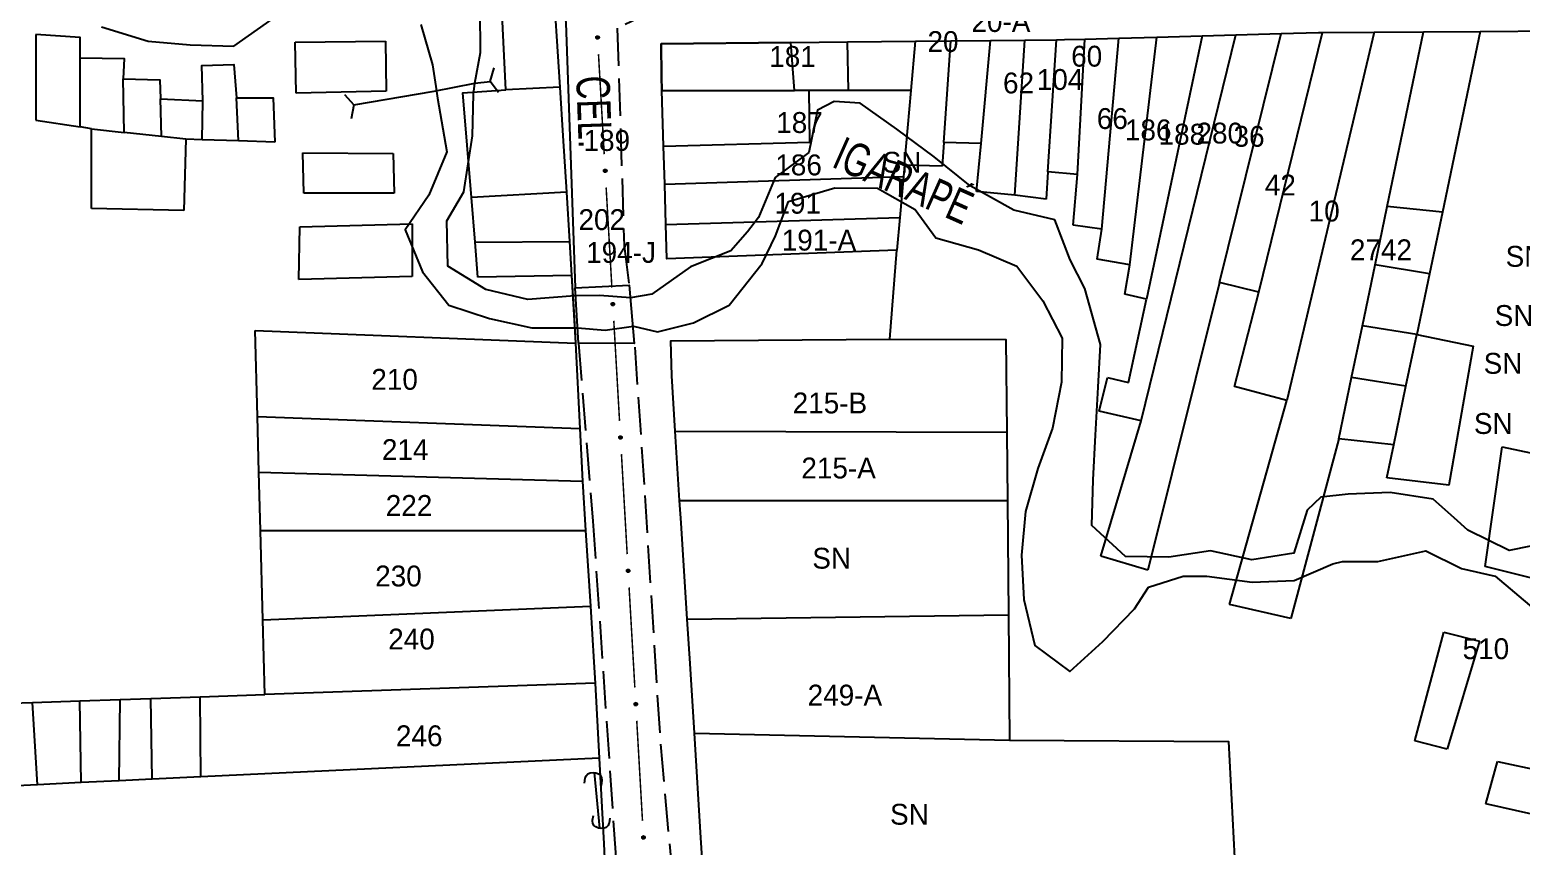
# Model space of a CAD drawing. Extents: x 201053 to 202535, y 4855063 to 4857394.
# Drawn here: x 201991.5 to 202170.2, y 4856861.7 to 4856959.5 of the extents above; entities that cross this region are included whole.
import ezdxf
from ezdxf.enums import TextEntityAlignment as Align

# ---------------------------------------------------------------- set-up
doc = ezdxf.new("R2010")
doc.units = 0
doc.header["$LTSCALE"] = 1.5
doc.header["$MEASUREMENT"] = 0
doc.linetypes.add('TRACO_05', pattern=[11, 7, -1, 0.5, -1, 0.5, -1])
doc.linetypes.add('TRACO_11', pattern=[8, 3, -1, 3, -1])
for name, color, linetype in [('CD_MALHA_LOTES', 7, 'CONTINUOUS'), ('HD-CURSO-PERENE', 170, 'CONTINUOUS'), ('HD-TXT-PERENE', 170, 'CONTINUOUS'), ('HD-VALAS-DRENOS', 170, 'CONTINUOUS'), ('RU-QUADRA', 210, 'CONTINUOUS'), ('SV-BUEIRO-VALA', 7, 'CONTINUOUS'), ('SV-EIXO-RUA-PAV', 20, 'CONTINUOUS'), ('SV-ESTIVAS', 7, 'CONTINUOUS'), ('SV-PONTE-BUEIRO', 251, 'CONTINUOUS'), ('SV-RUA-PAVIM', 7, 'CONTINUOUS'), ('SV-TXT-RUA-PAV', 7, 'CONTINUOUS'), ('Th_NmrPort', 7, 'CONTINUOUS')]:
    doc.layers.add(name, color=color, linetype=linetype)
doc.styles.add('ARIAL', font='ARIAL.SHX')

# ---------------------------------------------------------------- blocks, each defined once
blk = doc.blocks.new('COD045', base_point=(201923.83, 4856791.15))
at = {"layer": 'SV-ESTIVAS'}
blk.add_lwpolyline([(201924.578538, 4856789.652924), (201923.83, 4856791.15), (201924.578538, 4856792.652924)], dxfattribs=at)
blk = doc.blocks.new('COD120', base_point=(202246.23, 4857300.32))
at = {"layer": 'SV-BUEIRO-VALA'}
blk.add_lwpolyline([(202245.23, 4857298.92), (202245.23, 4857299.503333), (202245.23, 4857299.590833), (202245.313333, 4857299.824167), (202245.48, 4857300.086667), (202245.73, 4857300.2325), (202246.063333, 4857300.32), (202246.396667, 4857300.32), (202246.73, 4857300.2325), (202246.98, 4857300.086667), (202247.146667, 4857299.824167), (202247.23, 4857299.590833), (202247.23, 4857299.503333), (202247.23, 4857298.92)], dxfattribs=at)

msp = doc.modelspace()

# ---------------------------------------------------------------- linework, layer by layer
at = {"layer": 'CD_MALHA_LOTES', "linetype": 'Continuous', "flags": 128}
for points in [[(202054.05, 4856966.76), (202054.97, 4856952.66)], [(202048.49, 4856952.35), (202047.86, 4856965.45)], [(201992.18, 4856958.98), (201992.18, 4856948.74)], [(201997.48, 4856956.21), (201997.48, 4856958.63), (201992.18, 4856958.98)], [(202121.96, 4856958.55), (202126.49, 4856958.68)], [(202123.27, 4856931.39), (202126.49, 4856958.68)], [(202124.64, 4856912.72), (202135.96, 4856958.94)], [(202131.94, 4856958.83), (202125.25, 4856927.27)], [(202126.49, 4856958.68), (202131.94, 4856958.83)], [(202131.94, 4856958.83), (202135.96, 4856958.94)], [(202134.01, 4856929.29), (202141.41, 4856959.09)], [(202135.96, 4856958.94), (202141.41, 4856959.09)], [(202138.73, 4856928.11), (202146.35, 4856959.21)], [(202141.41, 4856959.09), (202145.89, 4856959.21), (202146.35, 4856959.21)], [(202152.54, 4856959.26), (202142.09, 4856915.13)], [(202146.35, 4856959.21), (202152.54, 4856959.26)], [(202152.54, 4856959.26), (202158.45, 4856959.3)], [(202154.1, 4856938.39), (202158.45, 4856959.3)], [(202158.45, 4856959.3), (202165.24, 4856959.34)], [(202165.24, 4856959.34), (202160.72, 4856937.72)], [(202023.25, 4856958.06), (202034.07, 4856958.17)], [(202023.37, 4856951.96), (202023.25, 4856958.06)], [(202034.07, 4856958.17), (202034.18, 4856952.19)], [(202082.67, 4856958.02), (202067.1, 4856957.85), (202067.16, 4856953.94), (202067.21, 4856952.29)], [(202082.67, 4856958.02), (202089.46, 4856958.09)], [(202083.08, 4856952.29), (202082.67, 4856958.02)], [(202089.46, 4856958.09), (202097.6, 4856958.18)], [(202089.57, 4856952.29), (202089.46, 4856958.09)], [(202097.07, 4856952.29), (202097.6, 4856958.18)], [(202097.6, 4856958.18), (202101.82, 4856958.22)], [(202100.97, 4856946.05), (202101.82, 4856958.22)], [(202101.82, 4856958.22), (202106.56, 4856958.28)], [(202105.44, 4856945.94), (202106.56, 4856958.28)], [(202106.56, 4856958.28), (202110.68, 4856958.32)], [(202109.48, 4856939.72), (202110.68, 4856958.32)], [(202110.68, 4856958.32), (202114.49, 4856958.36)], [(202113.44, 4856942.54), (202114.49, 4856958.36)], [(202114.49, 4856958.36), (202115.45, 4856958.37), (202117.88, 4856958.44)], [(202117.01, 4856942.23), (202117.88, 4856958.44)], [(202117.88, 4856958.44), (202121.96, 4856958.55)], [(202119.91, 4856935.67), (202121.96, 4856958.55)], [(201997.48, 4856956.21), (202002.77, 4856956.1), (202002.66, 4856953.68)], [(201997.49, 4856947.91), (201997.48, 4856956.21)], [(202012.21, 4856951.04), (202012.09, 4856955.29), (202015.89, 4856955.41), (202016.23, 4856951.38)], [(202002.66, 4856953.68), (202007.03, 4856953.57), (202007.14, 4856951.27)], [(202002.77, 4856947.26), (202002.66, 4856953.68)], [(202034.18, 4856952.19), (202023.37, 4856951.96)], [(202044.38, 4856939.44), (202043.36, 4856951.99), (202048.49, 4856952.35)], [(202054.97, 4856952.66), (202048.49, 4856952.35)], [(202054.97, 4856952.66), (202055.35, 4856946.84), (202055.76, 4856940.09)], [(202067.21, 4856952.29), (202083.08, 4856952.29)], [(202067.41, 4856945.6), (202067.21, 4856952.29)], [(202067.41, 4856945.6), (202084.93, 4856946.1), (202084.83, 4856952.29)], [(202084.83, 4856952.29), (202083.08, 4856952.29)], [(202089.57, 4856952.29), (202084.83, 4856952.29)], [(202097.07, 4856952.29), (202089.57, 4856952.29)], [(202096.27, 4856943.32), (202097.07, 4856952.29)], [(202007.14, 4856951.27), (202012.21, 4856951.04)], [(202007.25, 4856946.76), (202007.14, 4856951.27)], [(202012.1, 4856946.37), (202012.21, 4856951.04)], [(202016.47, 4856946.23), (202016.23, 4856951.38)], [(202016.23, 4856951.38), (202020.61, 4856951.38), (202020.84, 4856946.09)], [(201992.18, 4856948.74), (201997.49, 4856947.91)], [(201998.86, 4856947.7), (201997.49, 4856947.91)], [(201998.86, 4856947.7), (202002.77, 4856947.26)], [(201998.86, 4856938.15), (201998.86, 4856947.7)], [(202007.25, 4856946.76), (202002.77, 4856947.26)], [(202010.14, 4856946.43), (202007.25, 4856946.76)], [(202010.14, 4856946.43), (202009.91, 4856937.92)], [(202012.1, 4856946.37), (202010.14, 4856946.43)], [(202016.47, 4856946.23), (202012.1, 4856946.37)], [(202020.84, 4856946.09), (202016.47, 4856946.23)], [(202024.17, 4856944.82), (202034.99, 4856944.71)], [(202024.29, 4856939.99), (202024.17, 4856944.82)], [(202034.99, 4856944.71), (202035.11, 4856939.99)], [(202067.54, 4856941.05), (202067.41, 4856945.6)], [(202100.97, 4856946.05), (202100.77, 4856943.22)], [(202105.44, 4856945.94), (202100.97, 4856946.05)], [(202104.9, 4856940.17), (202105.44, 4856945.94)], [(202096.27, 4856943.32), (202096.15, 4856941.99)], [(202100.77, 4856943.22), (202096.27, 4856943.32)], [(202067.54, 4856941.05), (202096.15, 4856941.99)], [(202067.69, 4856936.21), (202067.54, 4856941.05)], [(202096.15, 4856941.99), (202095.71, 4856937.05)], [(202113.44, 4856942.54), (202113.23, 4856939.26)], [(202117.01, 4856942.23), (202113.44, 4856942.54)], [(202116.47, 4856936.13), (202117.01, 4856942.23)], [(202035.11, 4856939.99), (202024.29, 4856939.99)], [(202055.76, 4856940.09), (202044.38, 4856939.44)], [(202044.82, 4856934.09), (202044.38, 4856939.44)], [(202055.76, 4856940.09), (202056.12, 4856934.19)], [(202109.48, 4856939.72), (202104.9, 4856940.17)], [(202113.23, 4856939.26), (202109.48, 4856939.72)], [(202009.91, 4856937.92), (201998.86, 4856938.15)], [(202152.65, 4856931.41), (202154.1, 4856938.39)], [(202160.72, 4856937.72), (202154.1, 4856938.39)], [(202160.72, 4856937.72), (202159.17, 4856930.3)], [(202023.71, 4856929.63), (202023.83, 4856935.96)], [(202023.83, 4856935.96), (202037.29, 4856936.31)], [(202037.29, 4856936.31), (202037.29, 4856929.98)], [(202067.69, 4856936.21), (202095.71, 4856937.05)], [(202095.37, 4856933.14), (202067.81, 4856932.11), (202067.69, 4856936.21)], [(202095.71, 4856937.05), (202095.37, 4856933.14)], [(202119.91, 4856935.67), (202116.47, 4856936.13)], [(202119.37, 4856932.08), (202119.91, 4856935.67)], [(202044.82, 4856934.09), (202056.12, 4856934.19)], [(202045.16, 4856929.92), (202044.82, 4856934.09)], [(202056.12, 4856934.19), (202056.37, 4856930.1)], [(202123.27, 4856931.39), (202119.37, 4856932.08)], [(202056.37, 4856930.1), (202045.16, 4856929.92)], [(202056.37, 4856930.1), (202056.83, 4856922)], [(202122.66, 4856927.88), (202123.27, 4856931.39)], [(202151.13, 4856924.07), (202152.65, 4856931.41)], [(202159.17, 4856930.3), (202152.65, 4856931.41)], [(202159.17, 4856930.3), (202157.65, 4856923.03)], [(202037.29, 4856929.98), (202023.71, 4856929.63)], [(202134.01, 4856929.29), (202125.44, 4856894.81)], [(202138.73, 4856928.11), (202134.01, 4856929.29)], [(202125.25, 4856927.27), (202122.66, 4856927.88)], [(202123.12, 4856917.3), (202125.25, 4856927.27)], [(202135.83, 4856916.81), (202138.73, 4856928.11)], [(202018.47, 4856923.52), (202056.83, 4856922)], [(202018.74, 4856913.21), (202018.47, 4856923.52)], [(202149.85, 4856917.91), (202151.13, 4856924.07)], [(202157.65, 4856923.03), (202151.13, 4856924.07)], [(202157.65, 4856923.03), (202164.39, 4856921.64), (202161.51, 4856904.98), (202154.07, 4856905.87)], [(202156.36, 4856916.85), (202157.65, 4856923.03)], [(202056.83, 4856922), (202057.36, 4856911.78)], [(202068.81, 4856911.46), (202068.39, 4856918.1), (202068.26, 4856922.28), (202094.52, 4856922.47)], [(202094.52, 4856922.47), (202108.43, 4856922.45), (202108.53, 4856911.34)], [(202119.6, 4856913.87), (202120.6, 4856917.91)], [(202120.6, 4856917.91), (202123.12, 4856917.3)], [(202148.32, 4856910.56), (202149.85, 4856917.91)], [(202156.36, 4856916.85), (202149.85, 4856917.91)], [(202142.09, 4856915.13), (202135.83, 4856916.81)], [(202154.89, 4856909.83), (202156.36, 4856916.85)], [(202135.22, 4856890.69), (202142.09, 4856915.13)], [(202018.91, 4856906.57), (202018.74, 4856913.21)], [(202018.74, 4856913.21), (202057.36, 4856911.78)], [(202124.64, 4856912.72), (202119.6, 4856913.87)], [(202119.79, 4856896.49), (202124.64, 4856912.72)], [(202057.36, 4856911.78), (202057.69, 4856905.48)], [(202069.32, 4856903.14), (202068.81, 4856911.46)], [(202068.81, 4856911.46), (202108.53, 4856911.34)], [(202108.53, 4856911.34), (202108.61, 4856903.14)], [(202148.32, 4856910.56), (202142.55, 4856889.01)], [(202154.89, 4856909.83), (202148.32, 4856910.56)], [(202154.07, 4856905.87), (202154.89, 4856909.83)], [(202165.83, 4856895.26), (202167.9, 4856909.59)], [(202167.9, 4856909.59), (202174.11, 4856908.26)], [(202019.09, 4856899.56), (202018.91, 4856906.57)], [(202018.91, 4856906.57), (202057.69, 4856905.48)], [(202057.69, 4856905.48), (202058.06, 4856899.56)], [(202070.24, 4856888.92), (202069.49, 4856900.48), (202069.32, 4856903.14)], [(202069.32, 4856903.14), (202108.61, 4856903.14)], [(202108.61, 4856903.14), (202108.73, 4856889.45)], [(202019.38, 4856888.85), (202019.09, 4856899.56)], [(202019.09, 4856899.56), (202058.06, 4856899.56)], [(202058.06, 4856899.56), (202058.63, 4856890.51)], [(202125.44, 4856894.81), (202119.79, 4856896.49)], [(202171.74, 4856893.78), (202165.83, 4856895.26)], [(202019.38, 4856888.85), (202058.63, 4856890.51)], [(202058.63, 4856890.51), (202059.05, 4856883.78), (202059.19, 4856881.26)], [(202070.24, 4856888.92), (202108.73, 4856889.45)], [(202108.73, 4856889.45), (202108.87, 4856874.43)], [(202142.55, 4856889.01), (202135.22, 4856890.69)], [(202019.61, 4856879.91), (202019.38, 4856888.85)], [(202071.11, 4856875.29), (202070.59, 4856883.62), (202070.24, 4856888.92)], [(202157.43, 4856874.37), (202160.89, 4856887.38)], [(202160.89, 4856887.38), (202165.17, 4856886.31)], [(202165.17, 4856886.31), (202161.3, 4856873.38)], [(202059.19, 4856881.26), (202019.61, 4856879.91)], [(202059.19, 4856881.26), (202059.69, 4856872.3)], [(201984.19, 4856878.71), (201991.79, 4856878.96)], [(201991.79, 4856878.96), (201997.44, 4856879.16)], [(201992.37, 4856869.11), (201991.79, 4856878.96)], [(201997.44, 4856879.16), (202002.28, 4856879.32)], [(201997.62, 4856869.36), (201997.44, 4856879.16)], [(202002.17, 4856869.57), (202002.28, 4856879.32)], [(202002.28, 4856879.32), (202005.95, 4856879.45)], [(202005.95, 4856879.45), (202011.86, 4856879.65)], [(202006.14, 4856869.76), (202005.95, 4856879.45)], [(202011.86, 4856879.65), (202019.61, 4856879.91)], [(202011.95, 4856870.04), (202011.86, 4856879.65)], [(202071.11, 4856875.29), (202108.87, 4856874.43)], [(202072.02, 4856860.32), (202071.88, 4856862.76), (202071.11, 4856875.29)], [(202108.87, 4856874.43), (202135.1, 4856874.28), (202136.17, 4856853.42)], [(202161.3, 4856873.38), (202157.43, 4856874.37)], [(202059.69, 4856872.3), (202011.95, 4856870.04)], [(202059.69, 4856872.3), (202060.26, 4856862.01), (202060.82, 4856849.85)], [(202165.91, 4856866.8), (202167.31, 4856871.9)], [(202167.31, 4856871.9), (202172.57, 4856870.75)], [(201997.62, 4856869.36), (201992.37, 4856869.11)], [(202002.17, 4856869.57), (201997.62, 4856869.36)], [(202006.14, 4856869.76), (202002.17, 4856869.57)], [(202011.95, 4856870.04), (202006.14, 4856869.76)], [(201992.37, 4856869.11), (201984.07, 4856868.71)], [(202171.42, 4856865.56), (202165.91, 4856866.8)]]:
    msp.add_lwpolyline(points, dxfattribs=at)
at = {"layer": 'HD-CURSO-PERENE', "linetype": 'Continuous'}
for points in [[(202000.07, 4856959.89, 2.08), (202005.64, 4856958.19, 2.08), (202010.69, 4856957.75, 2.08), (202015.92, 4856957.6, 2.08), (202020.49, 4856960.81, 2.08)], [(202173.85, 4856898.22, 2.08), (202168.74, 4856897.15, 2.08), (202163.77, 4856899.61, 2.08), (202162.14, 4856901.06, 2.08), (202159.6, 4856903.31, 2.08), (202154.45, 4856904.11, 2.08), (202149.42, 4856903.92, 2.08), (202146.17, 4856903.57, 2.08), (202144.5, 4856902.01, 2.08), (202142.92, 4856896.85, 2.08), (202137.87, 4856896.06, 2.08), (202132.93, 4856897.12, 2.08), (202127.96, 4856896.36, 2.08), (202122.74, 4856896.46, 2.08), (202118.71, 4856900.18, 2.08), (202118.86, 4856905.63, 2.08), (202119.14, 4856910.98, 2.08), (202119.46, 4856916.73, 2.08), (202119.77, 4856921.83, 2.08), (202117.86, 4856928.56, 2.08), (202116.13, 4856931.99, 2.08), (202114.28, 4856936.79, 2.08), (202109.39, 4856937.96, 2.08), (202104.12, 4856940.86, 2.08), (202099.83, 4856944.32, 2.08), (202095.34, 4856947.64, 2.08), (202090.96, 4856950.75, 2.08), (202087.84, 4856950.97, 2.08), (202085.85, 4856949.94, 2.08), (202084.82, 4856944.86, 2.08), (202080.78, 4856941.85, 2.08), (202078.78, 4856937.07, 2.08), (202077.45, 4856935.35, 2.08), (202075.45, 4856933.06, 2.08), (202070.64, 4856931.16, 2.08), (202065.98, 4856927.86, 2.08), (202063.44, 4856927.45, 2.08), (202059.71, 4856927.72, 2.08), (202056.78, 4856927.66, 2.08), (202051.12, 4856927.25, 2.08), (202046.12, 4856928.43, 2.08), (202041.56, 4856931.22, 2.08), (202041.45, 4856936.65, 2.08), (202043.45, 4856940.14, 2.08), (202044.49, 4856946.84, 2.08), (202044.62, 4856951.84, 2.08), (202044.79, 4856953.14, 2.08), (202045.46, 4856956.83, 2.08), (202045.43, 4856961.94, 2.08)], [(202038.31, 4856960.19, 2.08), (202039.72, 4856955.35, 2.08), (202040.11, 4856952.75, 2.08), (202040.31, 4856951.37, 2.08), (202041.42, 4856944.94, 2.08), (202039.26, 4856939.75, 2.08), (202036.42, 4856935.59, 2.08), (202038.52, 4856930.55, 2.08), (202041.68, 4856926.57, 2.08), (202046.56, 4856924.96, 2.08), (202051.6, 4856923.86, 2.08), (202057.1, 4856923.84, 2.08), (202060.4, 4856923.57, 2.08), (202063.78, 4856924.06, 2.08), (202066.67, 4856923.36, 2.08), (202070.97, 4856924.46, 2.08), (202075.27, 4856926.56, 2.08), (202079.22, 4856931.54, 2.08), (202080.83, 4856934.85, 2.08), (202082.36, 4856938.99, 2.08), (202087.94, 4856940.63, 2.08), (202093.05, 4856940.56, 2.08), (202097.55, 4856938.04, 2.08), (202100.01, 4856934.63, 2.08), (202105.12, 4856933.18, 2.08), (202109.75, 4856931.23, 2.08), (202112.86, 4856927.09, 2.08), (202115.17, 4856922.61, 2.08), (202115.1, 4856917.32, 2.08), (202114.02, 4856911.81, 2.08), (202112.23, 4856906.98, 2.08), (202110.76, 4856901.83, 2.08), (202110.28, 4856896.61, 2.08), (202110.57, 4856891.28, 2.08), (202111.89, 4856885.8, 2.08), (202116.08, 4856882.67, 2.08), (202120.03, 4856886.27, 2.08), (202123.81, 4856890.18, 2.08), (202125.51, 4856892.78, 2.08), (202129.65, 4856894.09, 2.08), (202132.49, 4856894.09, 2.08), (202137.92, 4856893.38, 2.08), (202142.95, 4856893.59, 2.08), (202147.6, 4856895.58, 2.08), (202148.75, 4856895.83, 2.08), (202152.99, 4856895.86, 2.08), (202158.75, 4856897.14, 2.08), (202163, 4856895.02, 2.08), (202167.03, 4856894.09, 2.08), (202171.68, 4856890.16, 2.08)]]:
    msp.add_polyline3d(points, dxfattribs=at)
at = {"layer": 'HD-VALAS-DRENOS', "linetype": 'TRACO_05'}
msp.add_polyline3d([(202059.76, 4856863.88, 3.07), (202059.12, 4856870.55, 2.93)], dxfattribs=at)
at = {"layer": 'RU-QUADRA', "linetype": 'Continuous', "flags": 128}
for points in [[(202054.05, 4856966.76), (202054.97, 4856952.66), (202055.35, 4856946.84), (202055.76, 4856940.09), (202056.12, 4856934.19), (202056.37, 4856930.1), (202056.63, 4856925.75), (202056.83, 4856922), (202057.36, 4856911.78), (202057.69, 4856905.48), (202058.06, 4856899.56), (202058.63, 4856890.51), (202059.05, 4856883.78), (202059.19, 4856881.26), (202059.69, 4856872.3), (202060.26, 4856862.01), (202060.82, 4856849.85)], [(202072.02, 4856860.32), (202071.88, 4856862.76), (202071.11, 4856875.29), (202070.59, 4856883.62), (202070.24, 4856888.92), (202069.49, 4856900.48), (202069.32, 4856903.14), (202068.81, 4856911.46), (202068.39, 4856918.1), (202068.26, 4856922.28), (202094.52, 4856922.47), (202095.37, 4856933.14), (202067.81, 4856932.11), (202067.69, 4856936.21), (202067.54, 4856941.05), (202067.41, 4856945.6), (202067.21, 4856952.29), (202067.16, 4856953.94), (202067.1, 4856957.85), (202082.67, 4856958.02), (202089.46, 4856958.09), (202097.6, 4856958.18), (202101.82, 4856958.22), (202106.56, 4856958.28), (202110.68, 4856958.32), (202114.49, 4856958.36), (202115.45, 4856958.37), (202117.88, 4856958.44), (202121.96, 4856958.55), (202126.49, 4856958.68), (202131.94, 4856958.83), (202135.96, 4856958.94), (202141.41, 4856959.09), (202145.89, 4856959.21), (202146.35, 4856959.21), (202152.54, 4856959.26), (202158.45, 4856959.3), (202165.24, 4856959.34), (202174.31, 4856959.41)]]:
    msp.add_lwpolyline(points, dxfattribs=at)
at = {"layer": 'SV-EIXO-RUA-PAV'}
for points in [[(202059.589568, 4856958.775179), (202059.626534, 4856958.743155), (202059.651757, 4856958.708073), (202059.664371, 4856958.672758), (202059.667381, 4856958.638645), (202059.66653, 4856958.603398), (202059.657831, 4856958.568051), (202059.639487, 4856958.530959), (202059.607623, 4856958.493651), (202059.569986, 4856958.470176), (202059.536026, 4856958.455956), (202059.500635, 4856958.450769), (202059.466408, 4856958.45217), (202059.429991, 4856958.46242), (202059.392583, 4856958.481377), (202059.355844, 4856958.514325), (202059.331353, 4856958.548889), (202059.320048, 4856958.583367), (202059.315059, 4856958.61898), (202059.31636, 4856958.654954), (202059.325098, 4856958.689601), (202059.344253, 4856958.727231), (202059.377254, 4856958.763061), (202059.411448, 4856958.787882), (202059.445758, 4856958.799668), (202059.48093, 4856958.80379), (202059.516292, 4856958.803366), (202059.552188, 4856958.796101), (202059.589568, 4856958.775179)], [(202060.506558, 4856942.801478), (202060.543524, 4856942.769454), (202060.568746, 4856942.734372), (202060.581361, 4856942.699057), (202060.584371, 4856942.664943), (202060.58352, 4856942.629697), (202060.574821, 4856942.59435), (202060.556477, 4856942.557258), (202060.524613, 4856942.51995), (202060.486976, 4856942.496475), (202060.453015, 4856942.482255), (202060.417625, 4856942.477068), (202060.383398, 4856942.478469), (202060.346981, 4856942.488718), (202060.309573, 4856942.507676), (202060.272834, 4856942.540624), (202060.248343, 4856942.575187), (202060.237038, 4856942.609666), (202060.232049, 4856942.645279), (202060.23335, 4856942.681253), (202060.242088, 4856942.7159), (202060.261243, 4856942.75353), (202060.294244, 4856942.78936), (202060.328437, 4856942.814181), (202060.362748, 4856942.825966), (202060.39792, 4856942.830089), (202060.433282, 4856942.829665), (202060.469178, 4856942.8224), (202060.506558, 4856942.801478)], [(202061.423548, 4856926.827777), (202061.460514, 4856926.795753), (202061.485736, 4856926.760671), (202061.498351, 4856926.725356), (202061.501361, 4856926.691242), (202061.50051, 4856926.655996), (202061.491811, 4856926.620649), (202061.473467, 4856926.583557), (202061.441603, 4856926.546249), (202061.403966, 4856926.522773), (202061.370005, 4856926.508554), (202061.334614, 4856926.503367), (202061.300388, 4856926.504768), (202061.263971, 4856926.515017), (202061.226563, 4856926.533975), (202061.189824, 4856926.566923), (202061.165333, 4856926.601486), (202061.154028, 4856926.635965), (202061.149039, 4856926.671578), (202061.150339, 4856926.707551), (202061.159078, 4856926.742199), (202061.178233, 4856926.779829), (202061.211234, 4856926.815659), (202061.245427, 4856926.840479), (202061.279738, 4856926.852265), (202061.31491, 4856926.856388), (202061.350272, 4856926.855964), (202061.386168, 4856926.848699), (202061.423548, 4856926.827777)], [(202062.340538, 4856910.854076), (202062.377504, 4856910.822052), (202062.402726, 4856910.78697), (202062.415341, 4856910.751655), (202062.418351, 4856910.717541), (202062.4175, 4856910.682294), (202062.408801, 4856910.646948), (202062.390457, 4856910.609855), (202062.358593, 4856910.572548), (202062.320956, 4856910.549072), (202062.286995, 4856910.534853), (202062.251604, 4856910.529666), (202062.217378, 4856910.531066), (202062.180961, 4856910.541316), (202062.143553, 4856910.560273), (202062.106814, 4856910.593222), (202062.082323, 4856910.627785), (202062.071018, 4856910.662264), (202062.066029, 4856910.697876), (202062.067329, 4856910.73385), (202062.076068, 4856910.768498), (202062.095223, 4856910.806128), (202062.128223, 4856910.841958), (202062.162417, 4856910.866778), (202062.196728, 4856910.878564), (202062.2319, 4856910.882687), (202062.267262, 4856910.882263), (202062.303157, 4856910.874998), (202062.340538, 4856910.854076)], [(202063.257528, 4856894.880375), (202063.294494, 4856894.848351), (202063.319716, 4856894.813269), (202063.332331, 4856894.777953), (202063.335341, 4856894.74384), (202063.334489, 4856894.708593), (202063.325791, 4856894.673247), (202063.307447, 4856894.636154), (202063.275582, 4856894.598847), (202063.237946, 4856894.575371), (202063.203985, 4856894.561151), (202063.168594, 4856894.555965), (202063.134368, 4856894.557365), (202063.09795, 4856894.567615), (202063.060542, 4856894.586572), (202063.023804, 4856894.619521), (202062.999313, 4856894.654084), (202062.988008, 4856894.688563), (202062.983019, 4856894.724175), (202062.984319, 4856894.760149), (202062.993058, 4856894.794797), (202063.012213, 4856894.832426), (202063.045213, 4856894.868257), (202063.079407, 4856894.893077), (202063.113718, 4856894.904863), (202063.14889, 4856894.908985), (202063.184252, 4856894.908561), (202063.220147, 4856894.901297), (202063.257528, 4856894.880375)], [(202064.174518, 4856878.906674), (202064.211484, 4856878.874649), (202064.236706, 4856878.839567), (202064.249321, 4856878.804252), (202064.252331, 4856878.770139), (202064.251479, 4856878.734892), (202064.242781, 4856878.699545), (202064.224436, 4856878.662453), (202064.192572, 4856878.625146), (202064.154936, 4856878.60167), (202064.120975, 4856878.58745), (202064.085584, 4856878.582263), (202064.051358, 4856878.583664), (202064.01494, 4856878.593914), (202063.977532, 4856878.612871), (202063.940794, 4856878.64582), (202063.916302, 4856878.680383), (202063.904998, 4856878.714862), (202063.900009, 4856878.750474), (202063.901309, 4856878.786448), (202063.910048, 4856878.821096), (202063.929202, 4856878.858725), (202063.962203, 4856878.894555), (202063.996397, 4856878.919376), (202064.030708, 4856878.931162), (202064.065879, 4856878.935284), (202064.101242, 4856878.93486), (202064.137137, 4856878.927596), (202064.174518, 4856878.906674)], [(202065.091508, 4856862.932972), (202065.128474, 4856862.900948), (202065.153696, 4856862.865866), (202065.16631, 4856862.830551), (202065.169321, 4856862.796438), (202065.168469, 4856862.761191), (202065.159771, 4856862.725844), (202065.141426, 4856862.688752), (202065.109562, 4856862.651444), (202065.071926, 4856862.627969), (202065.037965, 4856862.613749), (202065.002574, 4856862.608562), (202064.968347, 4856862.609963), (202064.93193, 4856862.620213), (202064.894522, 4856862.63917), (202064.857783, 4856862.672118), (202064.833292, 4856862.706682), (202064.821988, 4856862.74116), (202064.816998, 4856862.776773), (202064.818299, 4856862.812747), (202064.827038, 4856862.847394), (202064.846192, 4856862.885024), (202064.879193, 4856862.920854), (202064.913387, 4856862.945675), (202064.947698, 4856862.957461), (202064.982869, 4856862.961583), (202065.018232, 4856862.961159), (202065.054127, 4856862.953894), (202065.091508, 4856862.932972)]]:
    msp.add_lwpolyline(points, close=True, dxfattribs=at)
for points in [[(202059.31636, 4856958.654954), (202059.331353, 4856958.548889)], [(202059.321612, 4856958.667981), (202059.342742, 4856958.537984)], [(202059.325098, 4856958.689601), (202059.355844, 4856958.514325)], [(202059.337367, 4856958.703055), (202059.373305, 4856958.50557)], [(202059.344253, 4856958.727231), (202059.392583, 4856958.481377)], [(202059.362501, 4856958.7414), (202059.410602, 4856958.474908)], [(202059.377254, 4856958.763061), (202059.429991, 4856958.46242)], [(202059.393475, 4856958.773247), (202059.446881, 4856958.461956)], [(202059.411448, 4856958.787882), (202059.466408, 4856958.45217)], [(202059.428034, 4856958.790266), (202059.482848, 4856958.454454)], [(202059.445758, 4856958.799668), (202059.500635, 4856958.450769)], [(202059.463062, 4856958.799111), (202059.515621, 4856958.454968)], [(202059.48093, 4856958.80379), (202059.536026, 4856958.455956)], [(202059.499922, 4856958.79986), (202059.554501, 4856958.468135)], [(202059.516292, 4856958.803366), (202059.569986, 4856958.470176)], [(202059.53437, 4856958.795003), (202059.588982, 4856958.486515)], [(202059.552188, 4856958.796101), (202059.607623, 4856958.493651)], [(202059.569131, 4856958.784698), (202059.621475, 4856958.515716)], [(202059.589568, 4856958.775179), (202059.639487, 4856958.530959)], [(202059.608995, 4856958.756918), (202059.647815, 4856958.556864)], [(202059.626534, 4856958.743155), (202059.657831, 4856958.568051)], [(202059.640999, 4856958.723219), (202059.660688, 4856958.594506)], [(202059.651757, 4856958.708073), (202059.66653, 4856958.603398)], [(202060.23335, 4856942.681253), (202060.248343, 4856942.575187)], [(202060.238602, 4856942.69428), (202060.259732, 4856942.564283)], [(202060.242088, 4856942.7159), (202060.272834, 4856942.540624)], [(202060.254357, 4856942.729354), (202060.290295, 4856942.531869)], [(202060.261243, 4856942.75353), (202060.309573, 4856942.507676)], [(202060.279491, 4856942.767699), (202060.327591, 4856942.501207)], [(202060.294244, 4856942.78936), (202060.346981, 4856942.488718)], [(202060.310465, 4856942.799546), (202060.363871, 4856942.488255)], [(202060.328437, 4856942.814181), (202060.383398, 4856942.478469)], [(202060.345024, 4856942.816565), (202060.399838, 4856942.480753)], [(202060.362748, 4856942.825966), (202060.417625, 4856942.477068)], [(202060.380052, 4856942.825409), (202060.432611, 4856942.481267)], [(202060.39792, 4856942.830089), (202060.453015, 4856942.482255)], [(202060.416912, 4856942.826159), (202060.471491, 4856942.494433)], [(202060.433282, 4856942.829665), (202060.486976, 4856942.496475)], [(202060.45136, 4856942.821302), (202060.505972, 4856942.512814)], [(202060.469178, 4856942.8224), (202060.524613, 4856942.51995)], [(202060.486121, 4856942.810997), (202060.538465, 4856942.542015)], [(202060.506558, 4856942.801478), (202060.556477, 4856942.557258)], [(202060.525985, 4856942.783216), (202060.564805, 4856942.583163)], [(202060.543524, 4856942.769454), (202060.574821, 4856942.59435)], [(202060.557989, 4856942.749518), (202060.577678, 4856942.620805)], [(202060.568746, 4856942.734372), (202060.58352, 4856942.629697)], [(202061.150339, 4856926.707551), (202061.165333, 4856926.601486)], [(202061.155592, 4856926.720579), (202061.176722, 4856926.590582)], [(202061.159078, 4856926.742199), (202061.189824, 4856926.566923)], [(202061.171346, 4856926.755652), (202061.207285, 4856926.558167)], [(202061.178233, 4856926.779829), (202061.226563, 4856926.533975)], [(202061.196481, 4856926.793998), (202061.244581, 4856926.527506)], [(202061.211234, 4856926.815659), (202061.263971, 4856926.515017)], [(202061.227455, 4856926.825845), (202061.280861, 4856926.514554)], [(202061.245427, 4856926.840479), (202061.300388, 4856926.504768)], [(202061.262014, 4856926.842863), (202061.316828, 4856926.507051)], [(202061.279738, 4856926.852265), (202061.334614, 4856926.503367)], [(202061.297042, 4856926.851708), (202061.3496, 4856926.507566)], [(202061.31491, 4856926.856388), (202061.370005, 4856926.508554)], [(202061.333902, 4856926.852457), (202061.388481, 4856926.520732)], [(202061.350272, 4856926.855964), (202061.403966, 4856926.522773)], [(202061.36835, 4856926.847601), (202061.422962, 4856926.539113)], [(202061.386168, 4856926.848699), (202061.441603, 4856926.546249)], [(202061.403111, 4856926.837296), (202061.455455, 4856926.568313)], [(202061.423548, 4856926.827777), (202061.473467, 4856926.583557)], [(202061.442975, 4856926.809515), (202061.481795, 4856926.609462)], [(202061.460514, 4856926.795753), (202061.491811, 4856926.620649)], [(202061.474978, 4856926.775816), (202061.494668, 4856926.647104)], [(202061.485736, 4856926.760671), (202061.50051, 4856926.655996)], [(202062.067329, 4856910.73385), (202062.082323, 4856910.627785)], [(202062.072582, 4856910.746878), (202062.093712, 4856910.616881)], [(202062.076068, 4856910.768498), (202062.106814, 4856910.593222)], [(202062.088336, 4856910.781951), (202062.124275, 4856910.584466)], [(202062.095223, 4856910.806128), (202062.143553, 4856910.560273)], [(202062.11347, 4856910.820297), (202062.161571, 4856910.553805)], [(202062.128223, 4856910.841958), (202062.180961, 4856910.541316)], [(202062.144445, 4856910.852144), (202062.197851, 4856910.540853)], [(202062.162417, 4856910.866778), (202062.217378, 4856910.531066)], [(202062.179004, 4856910.869162), (202062.233817, 4856910.53335)], [(202062.196728, 4856910.878564), (202062.251604, 4856910.529666)], [(202062.214032, 4856910.878007), (202062.26659, 4856910.533865)], [(202062.2319, 4856910.882687), (202062.286995, 4856910.534853)], [(202062.250892, 4856910.878756), (202062.305471, 4856910.547031)], [(202062.267262, 4856910.882263), (202062.320956, 4856910.549072)], [(202062.28534, 4856910.8739), (202062.339952, 4856910.565412)], [(202062.303157, 4856910.874998), (202062.358593, 4856910.572548)], [(202062.320101, 4856910.863594), (202062.372445, 4856910.594612)], [(202062.340538, 4856910.854076), (202062.390457, 4856910.609855)], [(202062.359965, 4856910.835814), (202062.398785, 4856910.635761)], [(202062.377504, 4856910.822052), (202062.408801, 4856910.646948)], [(202062.391968, 4856910.802115), (202062.411658, 4856910.673402)], [(202062.402726, 4856910.78697), (202062.4175, 4856910.682294)], [(202062.984319, 4856894.760149), (202062.999313, 4856894.654084)], [(202062.989572, 4856894.773176), (202063.010702, 4856894.64318)], [(202062.993058, 4856894.794797), (202063.023804, 4856894.619521)], [(202063.005326, 4856894.80825), (202063.041265, 4856894.610765)], [(202063.012213, 4856894.832426), (202063.060542, 4856894.586572)], [(202063.03046, 4856894.846596), (202063.078561, 4856894.580104)], [(202063.045213, 4856894.868257), (202063.09795, 4856894.567615)], [(202063.061435, 4856894.878443), (202063.114841, 4856894.567152)], [(202063.079407, 4856894.893077), (202063.134368, 4856894.557365)], [(202063.095994, 4856894.895461), (202063.150807, 4856894.559649)], [(202063.113718, 4856894.904863), (202063.168594, 4856894.555965)], [(202063.131022, 4856894.904306), (202063.18358, 4856894.560164)], [(202063.14889, 4856894.908985), (202063.203985, 4856894.561151)], [(202063.167882, 4856894.905055), (202063.222461, 4856894.57333)], [(202063.184252, 4856894.908561), (202063.237946, 4856894.575371)], [(202063.20233, 4856894.900199), (202063.256941, 4856894.59171)], [(202063.220147, 4856894.901297), (202063.275582, 4856894.598847)], [(202063.23709, 4856894.889893), (202063.289434, 4856894.620911)], [(202063.257528, 4856894.880375), (202063.307447, 4856894.636154)], [(202063.276955, 4856894.862113), (202063.315774, 4856894.66206)], [(202063.294494, 4856894.848351), (202063.325791, 4856894.673247)], [(202063.308958, 4856894.828414), (202063.328648, 4856894.699701)], [(202063.319716, 4856894.813269), (202063.334489, 4856894.708593)], [(202063.901309, 4856878.786448), (202063.916302, 4856878.680383)], [(202063.906562, 4856878.799475), (202063.927692, 4856878.669479)], [(202063.910048, 4856878.821096), (202063.940794, 4856878.64582)], [(202063.922316, 4856878.834549), (202063.958255, 4856878.637064)], [(202063.929202, 4856878.858725), (202063.977532, 4856878.612871)], [(202063.94745, 4856878.872895), (202063.995551, 4856878.606402)], [(202063.962203, 4856878.894555), (202064.01494, 4856878.593914)], [(202063.978424, 4856878.904742), (202064.03183, 4856878.593451)], [(202063.996397, 4856878.919376), (202064.051358, 4856878.583664)], [(202064.012983, 4856878.92176), (202064.067797, 4856878.585948)], [(202064.030708, 4856878.931162), (202064.085584, 4856878.582263)], [(202064.048012, 4856878.930605), (202064.10057, 4856878.586463)], [(202064.065879, 4856878.935284), (202064.120975, 4856878.58745)], [(202064.084871, 4856878.931354), (202064.139451, 4856878.599629)], [(202064.101242, 4856878.93486), (202064.154936, 4856878.60167)], [(202064.119319, 4856878.926498), (202064.173931, 4856878.618009)], [(202064.137137, 4856878.927596), (202064.192572, 4856878.625146)], [(202064.15408, 4856878.916192), (202064.206424, 4856878.64721)], [(202064.174518, 4856878.906674), (202064.224436, 4856878.662453)], [(202064.193945, 4856878.888412), (202064.232764, 4856878.688358)], [(202064.211484, 4856878.874649), (202064.242781, 4856878.699545)], [(202064.225948, 4856878.854713), (202064.245638, 4856878.726)], [(202064.236706, 4856878.839567), (202064.251479, 4856878.734892)], [(202064.818299, 4856862.812747), (202064.833292, 4856862.706682)], [(202064.823551, 4856862.825774), (202064.844682, 4856862.695777)], [(202064.827038, 4856862.847394), (202064.857783, 4856862.672118)], [(202064.839306, 4856862.860848), (202064.875245, 4856862.663363)], [(202064.846192, 4856862.885024), (202064.894522, 4856862.63917)], [(202064.86444, 4856862.899193), (202064.912541, 4856862.632701)], [(202064.879193, 4856862.920854), (202064.93193, 4856862.620213)], [(202064.895414, 4856862.93104), (202064.94882, 4856862.619749)], [(202064.913387, 4856862.945675), (202064.968347, 4856862.609963)], [(202064.929973, 4856862.948059), (202064.984787, 4856862.612247)], [(202064.947698, 4856862.957461), (202065.002574, 4856862.608562)], [(202064.965002, 4856862.956903), (202065.01756, 4856862.612761)], [(202064.982869, 4856862.961583), (202065.037965, 4856862.613749)], [(202065.001861, 4856862.957653), (202065.05644, 4856862.625927)], [(202065.018232, 4856862.961159), (202065.071926, 4856862.627969)], [(202065.036309, 4856862.952796), (202065.090921, 4856862.644308)], [(202065.054127, 4856862.953894), (202065.109562, 4856862.651444)], [(202065.07107, 4856862.942491), (202065.123414, 4856862.673509)], [(202065.091508, 4856862.932972), (202065.141426, 4856862.688752)], [(202065.110934, 4856862.91471), (202065.149754, 4856862.714657)], [(202065.128474, 4856862.900948), (202065.159771, 4856862.725844)], [(202065.142938, 4856862.881012), (202065.162628, 4856862.752299)], [(202065.153696, 4856862.865866), (202065.168469, 4856862.761191)]]:
    msp.add_lwpolyline(points, dxfattribs=at)
at = {"layer": 'SV-EIXO-RUA-PAV', "const_width": 0.18}
for points in [[(202059.602527, 4856956.628713), (202060.290269, 4856944.648438)], [(202060.519517, 4856940.655012), (202061.207259, 4856928.674736)], [(202061.436507, 4856924.681311), (202062.124249, 4856912.701035)], [(202062.353497, 4856908.70761), (202063.041239, 4856896.727334)], [(202063.270487, 4856892.733909), (202063.958229, 4856880.753633)], [(202064.187476, 4856876.760208), (202064.875219, 4856864.779932)]]:
    msp.add_lwpolyline(points, dxfattribs=at)
at = {"layer": 'SV-ESTIVAS', "linetype": 'Continuous'}
msp.add_polyline3d([(202030.29, 4856950.55, 3.32), (202039.9, 4856952.19, 3.32), (202044.79, 4856953.14, 3.32), (202046.62, 4856953.37, 3.32)], dxfattribs=at)
at = {"layer": 'SV-PONTE-BUEIRO', "linetype": 'Continuous'}
msp.add_polyline3d([(202056.79, 4856928.65, 3.18), (202063.28, 4856928.96, 3.18), (202063.88, 4856921.95, 3.4), (202057.19, 4856922.01, 3.2)], close=True, dxfattribs=at)
at = {"layer": 'SV-RUA-PAVIM', "linetype": 'Continuous'}
msp.add_polyline3d([(201937.57, 4857090.82, 3.51), (201954.28, 4857096.43, 3.83), (202011.7, 4857115.66, 5.46), (202034.84, 4857123.82, 6.4), (202037.16, 4857122.55, 6.42), (202039.11, 4857118.43, 6.43), (202039.92, 4857106.8, 5.82), (202041.78, 4857091.66, 6.49), (202041.97, 4857089.95, 6.49), (202043.81, 4857067.03, 5.64), (202046.17, 4857044.92, 4.73), (202048.19, 4857028.78, 3.8), (202049.6, 4857017.28, 3.8), (202051.76, 4856998.72, 3.49), (202055.69, 4856960.38, 3.31), (202056.79, 4856928.65, 3.18)], dxfattribs=at)
at = {"layer": 'SV-RUA-PAVIM', "linetype": 'TRACO_11'}
for points in [[(202179.35, 4856964.21, 3.06), (202129.78, 4856962.76, 2.97), (202091.55, 4856963.95, 3.25), (202066.87, 4856962.09, 3.33), (202061.85, 4856959.73, 3.54), (202062.68, 4856933.66, 3.53), (202063.28, 4856928.96, 3.18)], [(202057.19, 4856922.01, 3.2), (202058.93, 4856900.68, 3.21), (202061.63, 4856860.97, 3.07), (202063.96, 4856820.11, 3.03), (202065.22, 4856783.69, 3.39), (202065.82, 4856770.22, 3.39), (202066.93, 4856743.88, 4.89), (202067.52, 4856731.79, 5.71), (202067.46, 4856729.8, 5.71), (202067.29, 4856728.72, 5.72), (202066.34, 4856727.11, 5.72)], [(202063.95, 4856921.53, 3.4), (202065.15, 4856903.77, 3.33), (202067.02, 4856873.97, 3.24), (202069.23, 4856849.53, 3.1), (202072.05, 4856792.53, 3.8), (202073.5, 4856770.39, 3.8), (202074.52, 4856753.96, 3.8), (202135.38, 4856758.46, 3.8), (202135.5, 4856756.94, 3.8), (202074.75, 4856750.3, 3.8), (202075.24, 4856742.42, 5.21), (202075.72, 4856731.18, 5.65), (202075.81, 4856730.23, 5.65), (202077.33, 4856727.44, 6.18), (202080.77, 4856725.01, 5.77), (202093.01, 4856725.56, 5.77), (202124.7, 4856727.04, 4.68), (202159.05, 4856728.96, 4.68), (202174.42, 4856729.72, 3.58)]]:
    msp.add_polyline3d(points, dxfattribs=at)

# ---------------------------------------------------------------- block references
at = {"layer": 'SV-BUEIRO-VALA'}
for p, rotation in [((202059.12, 4856870.55, 2.93), 351.9999999999999), ((202059.76, 4856863.88, 2.93), 171)]:
    msp.add_blockref('COD120', p, dxfattribs=dict(at, rotation=rotation))
at = {"layer": 'SV-ESTIVAS'}
for p, rotation in [((202046.62, 4856953.37, 3.32), 10), ((202030.29, 4856950.55, 3.32), 196)]:
    msp.add_blockref('COD045', p, dxfattribs=dict(at, rotation=rotation))

# ---------------------------------------------------------------- texts
at = {"layer": 'HD-TXT-PERENE', "style": 'ARIAL', "width": 0.7}
msp.add_text('IGARAPÉ', height=4, rotation=336, dxfattribs=at).set_placement((202087.4, 4856943.2))
at = {"layer": 'SV-TXT-RUA-PAV', "style": 'ARIAL', "width": 0.7}
msp.add_text('CEL.', height=4, rotation=272, dxfattribs=at).set_placement((202056.93, 4856953.98))
at = {"layer": 'Th_NmrPort', "color": 1}
for s, p in [('20-A', (202104.293837, 4856960.540236)), ('20', (202099.023133, 4856958.136496)), ('181', (202080.064308, 4856956.348137)), ('60', (202116.243133, 4856956.386496)), ('62', (202108.073133, 4856953.176496)), ('104', (202112.123133, 4856953.596496)), ('187', (202080.9, 4856948.44)), ('66', (202119.313133, 4856948.916496)), ('186', (202122.683133, 4856947.556496)), ('188', (202126.718792, 4856947.040784)), ('280', (202131.257181, 4856947.17375)), ('36', (202135.699359, 4856946.788086)), ('189', (202057.812478, 4856946.288376)), ('186', (202080.793333, 4856943.36)), ('SN', (202093.648137, 4856943.675692)), ('42', (202139.447181, 4856940.95375)), ('191', (202080.686667, 4856938.77)), ('10', (202144.697181, 4856937.83375)), ('202', (202057.204308, 4856936.808137)), ('191-A', (202081.56, 4856934.35)), ('194-J', (202058.124308, 4856932.878137)), ('2742', (202149.639359, 4856933.188086)), ('SN', (202168.298133, 4856932.405618)), ('SN', (202166.986496, 4856925.316867)), ('SN', (202165.666496, 4856919.586867)), ('210', (202032.382232, 4856917.671619)), ('215-B', (202082.87, 4856914.84)), ('SN', (202164.5, 4856912.38)), ('214', (202033.652232, 4856909.251619)), ('215-A', (202083.913333, 4856907.05)), ('222', (202034.112232, 4856902.561619)), ('SN', (202085.223333, 4856896.24)), ('230', (202032.843333, 4856894.11)), ('240', (202034.40516, 4856886.555971)), ('510', (202163.146626, 4856885.39977)), ('249-A', (202084.67, 4856879.84)), ('246', (202035.33516, 4856874.965971)), ('SN', (202094.5363, 4856865.564367))]:
    msp.add_text(s, height=2.5, dxfattribs=at).set_placement(p, align=Align.MIDDLE_LEFT)

doc.saveas('drawing.dxf')
